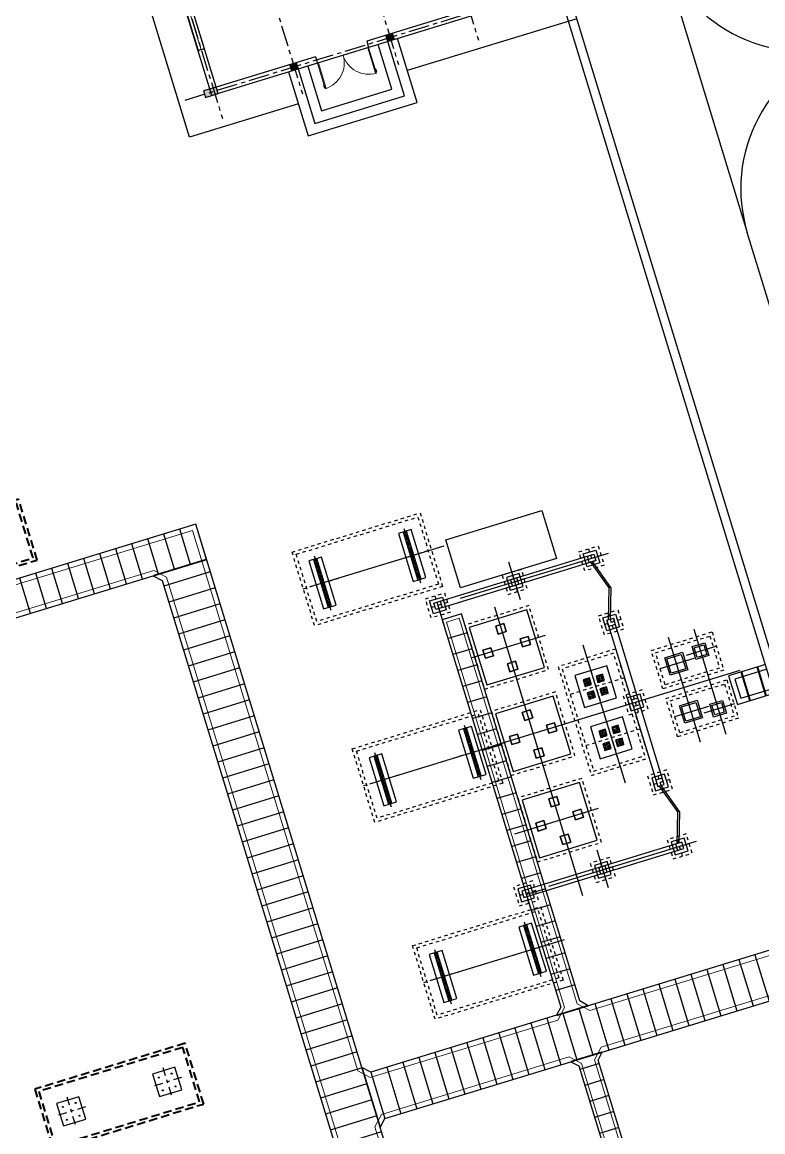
# Model space of a CAD drawing. Header units: inches. Extents: x 543393 to 2689207, y 1841861 to 9121372.
# Drawn here: x 547483.78 to 547505.91, y 1841939.28 to 1841972.44 of the extents above; entities that cross this region are included whole.
import ezdxf

# ---------------------------------------------------------------- set-up
doc = ezdxf.new("R2010")
doc.units = ezdxf.units.IN
doc.header["$MEASUREMENT"] = 0
for name, pattern in [('02 Xref HH1 MBXD$0$HIDDEN', [0.375, 0.25, -0.125]), ('CENTER', [2, 1.25, -0.25, 0.25, -0.25]), ('DASHDOT', [1, 0.5, -0.25, 0, -0.25]), ('DASHED', [0.75, 0.5, -0.25]), ('DASHED2', [0.375, 0.25, -0.125]), ('HIDDEN', [0.375, 0.25, -0.125])]:
    doc.linetypes.add(name, pattern=pattern)
for name, color, linetype in [('0.TEXT', 7, 'Continuous'), ('02 Xref HT MBXD V2$0$0.DUONG O TO MOI', 4, 'Continuous'), ('02 Xref HT MBXD V2$0$0.MC HH1', 3, 'Continuous'), ('0_Central_Road', 9, 'Continuous'), ('2-Mong tru', 2, 'Continuous'), ('2-net-text', 2, 'Continuous'), ('6-Tim mong tru', 6, 'CENTER'), ('8', 8, 'Continuous'), ('8-DIM', 8, 'Continuous'), ('9-Net khuat tru', 9, 'DASHED'), ('Duong', 4, 'Continuous'), ('Giai doan nay (muong cap)', 9, 'Continuous'), ('hach', 8, 'Continuous'), ('mongs tb', 4, 'Continuous'), ('NET THAY', 4, 'Continuous'), ('NETTRUC', 8, 'CENTER'), ('WALL', 9, 'Continuous'), ('轮廓线', 7, 'Continuous')]:
    doc.layers.add(name, color=color, linetype=linetype)
for name, color, linetype, lineweight in [('A-Wall', 3, 'Continuous', 30), ('COT THEP', 7, 'Continuous', 9), ('CUA', 2, 'Continuous', 9), ('HTPP-220', 4, 'Continuous', 40)]:
    doc.layers.add(name, color=color, linetype=linetype, lineweight=lineweight)

# ---------------------------------------------------------------- blocks, each defined once
blk = doc.blocks.new('SJ7')
at = {"layer": '8', "lineweight": -3}
h = blk.add_hatch(dxfattribs=at)
h.set_pattern_fill('JIS_LC_20A', color=256, scale=2, angle=180, style=0)
h.set_pattern_definition([(225, (286949.3147709358, 166513.7915489907), (28.2842712474619, -28.28427124746191), []), (225, (286947.3147709358, 166513.7915489907), (28.2842712474619, -28.28427124746191), [])])
h.paths.add_polyline_path([(750, 49.99999977619882), (-750, 49.99999977619882), (-750, -50.00000022380118), (750, -50.00000022380118)])
at = {"layer": '2-Mong tru', "color": 0, "linetype": 'ByBlock', "ltscale": 0.02}
for points in [[(750, 199.9999997761988), (-750, 199.9999997761988), (-750, -200.0000002238012), (750, -200.0000002238012)], [(750, 49.99999977619882), (-750, 49.99999977619882), (-750, -50.00000022380118), (750, -50.00000022380118)]]:
    blk.add_lwpolyline(points, close=True, dxfattribs=at)
at = {"layer": '6-Tim mong tru', "ltscale": 0.02}
for p, q in [((8.865026757121086e-06, 599.9999997761988), (8.865026757121086e-06, -600.0000002238012)), ((850, 1.455191522836685e-11), (-850, -1.455191522836685e-11))]:
    blk.add_line(p, q, dxfattribs=at)
blk = doc.blocks.new('SJ01')
at = {"layer": '2-Mong tru', "lineweight": -3, "ltscale": 5}
blk.add_lwpolyline([(274.9999999944121, -274.999999926109), (-275.0000000055879, -274.9999999223837), (-274.9999999906868, 275.0000000887921), (275.0000000018626, 275.0000000813416)], close=True, dxfattribs=at)
at = {"layer": '9-Net khuat tru', "ltscale": 0.05}
for points in [[(599.9999999823049, -1300.000000202774), (-600.0000000232831, -1300.00000019346), (-599.9999999795109, 600.0000000943801), (600.0000000074506, 600.0000000757536)], [(499.9999999841675, -1200.000000201842), (-500.0000000195578, -1200.000000194392), (-499.9999999832362, 500.0000000925174), (500.0000000055879, 500.0000000776163)]]:
    blk.add_lwpolyline(points, close=True, dxfattribs=at)
at = {"layer": '轮廓线', "color": 8, "lineweight": -3, "ltscale": 5}
blk.add_lwpolyline([(224.9999999934807, -224.9999999279025), (-225.0000000002328, -224.9999999309584), (-224.99999997532, 225.0000000783548), (225.0000000121072, 225.0000000783548)], close=True, dxfattribs=at)
blk = doc.blocks.new('*U98')
at = {"layer": '2-net-text', "linetype": 'Continuous'}
blk.add_lwpolyline([(-100, -100), (100, -100), (100, 100), (-100, 100)], close=True, dxfattribs=at)
blk = doc.blocks.new('*U99')
at = {"layer": '8-DIM', "color": 0, "linetype": 'ByBlock', "lineweight": -2, "transparency": 16777216}
for p in [(2.449293598294706e-14, 400), (400, 400), (0, 0), (400, 0)]:
    blk.add_blockref('*U98', p, dxfattribs=at)
blk = doc.blocks.new('*U100')
at = {"layer": '2-net-text', "linetype": 'Continuous'}
blk.add_lwpolyline([(-100, -100), (100, -100), (100, 100), (-100, 100)], close=True, dxfattribs=at)
blk = doc.blocks.new('*U101')
at = {"layer": '8-DIM', "color": 0, "linetype": 'ByBlock', "lineweight": -2, "transparency": 16777216}
for p in [(2.449293598294706e-14, 400), (400, 400), (0, 0), (400, 0)]:
    blk.add_blockref('*U100', p, dxfattribs=at)
blk = doc.blocks.new('SJ02')
at = {"layer": 'hach', "ltscale": 1500}
h = blk.add_hatch(dxfattribs=at)
h.set_pattern_fill('AR-CONC', color=256, scale=10)
h.set_pattern_definition([(49.99999999999999, (-300.0000000072177, -300.0000000125401), (71.72601826007535, -6.275213498259511), [7.5, -82.5]), (355, (-300.0000000072177, -300.0000000125401), (-13.8751333613, 75.21921337000119), [6, -66]), (100.45144446, (-294.022831907263, -300.5229344125401), (57.8508846727112, 68.94399909686294), [6.374019199999996, -70.11421119999994]), (46.18420000000001, (-300.0000000072177, -280.0000000125401), (106.7241330671572, -16.55192807930765), [11.25, -123.75]), (96.63563549, (-291.106325507164, -281.3793307125416), (93.46619456742283, 97.41186007745505), [9.5610342, -105.171376]), (351.1841639899999, (-300.0000000072177, -280.0000000125401), (93.46619450547732, 97.41186002699902), [9, -99.0000001]), (21, (-290.0000000072177, -285.0000000125401), (59.69070521184616, -40.26188906653388), [7.5, -82.5]), (326.0000000000001, (-290.0000000072177, -285.0000000125401), (24.33153319215817, 72.5150045046853), [6, -66]), (71.45144474, (-285.025774607202, -288.3551574125413), (84.02223767299711, 32.25311528063538), [6.374019000000001, -70.1142112]), (37.50000000000001, (-300.0000000072177, -300.0000000125401), (1.215985531729067, 33.28938538313115), [0, -65.19999999999999, 0, -67, 0, -66.25]), (7.499999999999999, (-300.0000000072177, -300.0000000125401), (26.30695374421486, 39.44117118823603), [0, -38.2, 0, -63.7, 0, -25.25]), (327.5, (-322.3000000072643, -300.0000000125401), (53.3822436172409, -2.255487173437976), [0, -25, 0, -78, 0, -103.5]), (317.5, (-332.3000000072643, -300.0000000125401), (58.31861693423862, 10.01049823323177), [0, -32.5, 0, -51.8, 0, -73.5])])
h.paths.add_polyline_path([(-300.0000000072177, 99.99999998746353), (-100.0000000072177, 99.99999998746353), (-100.0000000072177, 299.9999999874635), (-300.0000000072177, 299.9999999874599)])
h.paths.add_polyline_path([(99.99999999278225, 299.9999999874599), (99.99999999278225, 99.99999998746353), (299.9999999927823, 99.99999998746353), (299.9999999927823, 299.9999999874599)])
h.paths.add_polyline_path([(299.9999999927823, -100.0000000125401), (99.99999999278225, -100.0000000125365), (99.99999999278225, -300.0000000125401), (299.9999999927823, -300.0000000125401)])
h.paths.add_polyline_path([(-100.0000000072177, -100.0000000125729), (-300.0000000072177, -100.0000000125365), (-300.0000000072177, -300.0000000125401), (-100.0000000072177, -300.0000000125401)])
h = blk.add_hatch(dxfattribs=at)
h.set_pattern_fill('AR-CONC', color=256, scale=10)
h.set_pattern_definition([(49.99999999999999, (1299.999999992782, -300.0000000125401), (71.72601826007535, -6.275213498259511), [7.5, -82.5]), (355, (1299.999999992782, -300.0000000125401), (-13.8751333613, 75.21921337000119), [6, -66]), (100.45144446, (1305.977168092737, -300.5229344125401), (57.8508846727112, 68.94399909686294), [6.374019199999995, -70.11421119999993]), (46.18420000000001, (1299.999999992782, -280.0000000125401), (106.7241330671572, -16.55192807930765), [11.25, -123.75]), (96.63563549, (1308.893674492836, -281.3793307125416), (93.46619456742283, 97.41186007745505), [9.5610342, -105.171376]), (351.1841639899999, (1299.999999992782, -280.0000000125401), (93.46619450547732, 97.41186002699902), [9, -99.0000001]), (21, (1309.999999992782, -285.0000000125401), (59.69070521184616, -40.26188906653388), [7.5, -82.5]), (326.0000000000001, (1309.999999992782, -285.0000000125401), (24.33153319215817, 72.5150045046853), [6, -66]), (71.45144474, (1314.974225392798, -288.3551574125413), (84.02223767299711, 32.25311528063538), [6.374019000000001, -70.1142112]), (37.50000000000001, (1299.999999992782, -300.0000000125401), (1.215985531729067, 33.28938538313115), [0, -65.19999999999999, 0, -67, 0, -66.25]), (7.499999999999999, (1299.999999992782, -300.0000000125401), (26.30695374421486, 39.44117118823603), [0, -38.2, 0, -63.7, 0, -25.25]), (327.5, (1277.699999992736, -300.0000000125401), (53.3822436172409, -2.255487173437976), [0, -25, 0, -78, 0, -103.5]), (317.5, (1267.699999992736, -300.0000000125401), (58.31861693423862, 10.01049823323177), [0, -32.5, 0, -51.8, 0, -73.5])])
h.paths.add_polyline_path([(1299.999999992782, 99.99999998746353), (1499.999999992782, 99.99999998746353), (1499.999999992782, 299.9999999874635), (1299.999999992782, 299.9999999874599)])
h.paths.add_polyline_path([(1699.999999992782, 299.9999999874599), (1699.999999992782, 99.99999998746353), (1899.999999992782, 99.99999998746353), (1899.999999992782, 299.9999999874599)])
h.paths.add_polyline_path([(1899.999999992782, -100.0000000125401), (1699.999999992782, -100.0000000125365), (1699.999999992782, -300.0000000125401), (1899.999999992782, -300.0000000125401)])
h.paths.add_polyline_path([(1499.999999992782, -100.0000000125729), (1299.999999992782, -100.0000000125365), (1299.999999992782, -300.0000000125401), (1499.999999992782, -300.0000000125401)])
at = {"layer": '2-net-text', "linetype": 'Continuous'}
for points in [[(-500, -500), (500, -500), (500, 500), (-500, 500)], [(1100, -500), (2100, -500), (2100, 500), (1100, 500)]]:
    blk.add_lwpolyline(points, close=True, dxfattribs=at)
at = {"layer": '6-Tim mong tru', "color": 8, "ltscale": 70}
for p, q in [((0, -900), (0, 900)), ((1600, -900), (1600, 900)), ((2500, 1.582520781084895e-09), (-900, -2.665910869836807e-08))]:
    blk.add_line(p, q, dxfattribs=at)
at = {"layer": '9-Net khuat tru', "ltscale": 0.05}
for points in [[(-900, -900), (2500, -900), (2500, 900), (-900, 900)], [(-800, -800), (2400, -800), (2400, 800), (-800, 800)]]:
    blk.add_lwpolyline(points, close=True, dxfattribs=at)
at = {"layer": '8-DIM'}
for name, p in [('*U99', (-200.0000000072177, -200.0000000125365)), ('*U101', (1399.999999992782, -200.0000000125365))]:
    blk.add_blockref(name, p, dxfattribs=at)
blk = doc.blocks.new('j06')
at = {"layer": '2-Mong tru', "ltscale": 1500}
blk.add_lwpolyline([(-200, -200), (200, -200), (200, 200), (-200, 200)], close=True, dxfattribs=at)
at = {"layer": '6-Tim mong tru', "color": 8, "ltscale": 50}
for points in [[(-300, 0), (300, 0)], [(0, 300), (0, -300)]]:
    blk.add_lwpolyline(points, dxfattribs=at)
at = {"layer": '9-Net khuat tru', "ltscale": 0.05}
blk.add_lwpolyline([(-300, -300), (300, -300), (300, 300), (-300, 300)], close=True, dxfattribs=at)
blk = doc.blocks.new('CS1600')
for points in [[(799.9999999999854, -55.00000000168802), (-800.0000000000291, -55.00000000168802), (-800.0000000000291, 144.9999999982829), (799.9999999999854, 144.9999999982829)], [(-800.0000000000218, 39.99999999883585), (799.9999999999854, 40), (799.9999999999854, -40), (-800.0000000000218, -40.00000000116415)]]:
    blk.add_lwpolyline(points, close=True)
at = {"layer": 'A-Wall'}
for p, q in [((-800.0000000000291, -55.00000000168802), (-800.0000000000291, 144.9999999982829)), ((799.9999999999854, -55.00000000168802), (799.9999999999854, 144.9999999982829)), ((-800.0000000000291, -40.00000000116415), (-800.0000000000291, -1.164153218269348e-09)), ((799.9999999999854, -40.00000000116415), (799.9999999999854, -1.164153218269348e-09))]:
    blk.add_line(p, q, dxfattribs=at)
blk = doc.blocks.new('D800')
at = {"layer": 'CUA'}
for p, q in [((0, 800), (-800, 800)), ((0, 770), (-799.4373021069332, 770)), ((-759.6220223050914, 819.6199698164128), (-678.5231775331195, 819.6199698164128)), ((-759.6220223050914, 799.9999999999964), (-759.6220223050914, 819.6199698164128)), ((-678.5231775331195, 819.6199698164128), (-678.5231775331195, 800)), ((0, 770), (0, 800))]:
    blk.add_line(p, q, dxfattribs=at)
blk.add_arc((0, 800), 800, 180, 270, dxfattribs=at)
blk = doc.blocks.new('nha kho')
at = {"layer": 'NET THAY'}
h = blk.add_hatch(color=8, dxfattribs=at)
h.dxf.hatch_style = 1
h.paths.add_polyline_path([(9542.5, 10083.96057363744), (9542.5, 9683.960573637436), (9342.5, 9683.960573637436), (9342.5, 10083.96057363744)])
h = blk.add_hatch(color=8, dxfattribs=at)
h.dxf.hatch_style = 1
h.paths.add_polyline_path([(9342.5, 7183.960573638914), (9542.5, 7183.960573638914), (9542.5, 7383.960573638914), (9342.5, 7383.960573638914)])
h = blk.add_hatch(color=8, dxfattribs=at)
h.dxf.hatch_style = 1
h.paths.add_polyline_path([(9342.5, 4183.960573638914), (9542.5, 4183.960573638914), (9542.5, 4383.960573638914), (9342.5, 4383.960573638914)])
for p, q in [((10542.5, 10883.96057363744), (-9857.5, 10883.96057363744)), ((10542.5, 7483.960573637436), (10542.5, 10883.96057363744)), ((9342.5, 6583.960573637436), (9542.5, 6583.960573637436)), ((9342.5, 4983.960573637436), (9542.5, 4983.960573637436)), ((10542.5, -1216.039426361109), (10542.5, 4083.960573637436))]:
    blk.add_line(p, q, dxfattribs=at)
blk.add_lwpolyline([(9542.5, 10083.96057363744), (9542.5, 9683.960573637436), (9342.5, 9683.960573637436), (9342.5, 10083.96057363744)], close=True, dxfattribs=at)
for points in [[(-5157.5, 1683.960573637436), (9542.5, 1683.960573637436), (9542.5, 9883.960573637436), (-8857.5, 9883.960573637436), (-8857.5, 1683.960573637436), (-6757.5, 1683.960573637436)], [(9342.5, 6583.960573637437), (9342.5, 9683.960573637436), (-8657.5, 9683.960573637436), (-8657.5, 1883.960573637436), (-6757.5, 1883.960573637436)], [(-5157.5, 1883.960573637436), (9342.5, 1883.960573637436), (9342.5, 4983.960573637436)]]:
    blk.add_lwpolyline(points, dxfattribs=at)
at = {"layer": 'NET THAY', "color": 8}
for points in [[(9342.5, 7183.960573638914), (9542.5, 7183.960573638914), (9542.5, 7383.960573638914), (9342.5, 7383.960573638914)], [(9342.5, 4183.960573638914), (9542.5, 4183.960573638914), (9542.5, 4383.960573638914), (9342.5, 4383.960573638914)]]:
    blk.add_lwpolyline(points, close=True, dxfattribs=at)
at = {"layer": 'NETTRUC', "ltscale": 500}
for p, q in [((9442.5, 10689.27247646045), (9442.5, -957.3018731989723)), ((-9833.537132237048, 9783.960573638891), (10293.60410665325, 9783.960573638891)), ((-9833.537132237048, 7283.960573638891), (10293.60410665325, 7283.960573638891)), ((-9833.537132237048, 4283.960573638891), (10293.60410665325, 4283.960573638891)), ((-9833.537132237048, 1783.960573638891), (10293.60410665325, 1783.960573638891))]:
    blk.add_line(p, q, dxfattribs=at)
at = {"layer": 'WALL'}
for points in [[(9542.5, 7483.960573637436), (11542.5, 7483.960573637436), (11542.5, 4083.960573637436), (9542.5, 4083.960573637436)], [(9542.5, 7183.960573637436), (11242.5, 7183.960573637436), (11242.5, 4383.960573637436), (9542.5, 4383.960573637436)], [(9542.5, 6883.960573637436), (10942.5, 6883.960573637436), (10942.5, 4683.960573637436), (9542.5, 4683.960573637436)]]:
    blk.add_lwpolyline(points, dxfattribs=at)
at = {"layer": 'CUA', "rotation": 180}
for name, p in [('CS1600', (7342.5, 9828.960573635748)), ('D800', (9542.501005463768, 5783.960573637552))]:
    blk.add_blockref(name, p, dxfattribs=at)
at = {"layer": 'CUA', "xscale": -1}
blk.add_blockref('D800', (9542.5, 5783.960573637552), dxfattribs=at)
blk = doc.blocks.new('X220 NC')
at = {"color": 0, "linetype": 'ByBlock', "lineweight": -2, "ltscale": 4500}
for p, q in [((3752640.317794036, -136418.181371559), (3751640.317794036, -137418.181371559)), ((3751640.317794036, -136418.181371559), (3752640.317794036, -137418.181371559)), ((3751640.317794036, -153418.181371559), (3751640.317794036, -137418.181371559)), ((3752640.317794036, -153418.181371559), (3752640.317794036, -137418.181371559)), ((3752640.317794036, -153418.181371559), (3751640.317794036, -154418.181371559)), ((3751640.317794036, -153418.181371559), (3752640.317794036, -154418.181371559))]:
    blk.add_line(p, q, dxfattribs=at)
for points in [[(3753431.317794035, -138209.1813715588), (3750849.317794035, -138209.1813715588), (3750849.317794035, -135627.1813715588), (3753431.317794035, -135627.1813715588)], [(3750899.317794035, -135677.1813715588), (3751449.317794035, -135677.1813715588), (3751449.317794035, -136227.1813715588), (3750899.317794035, -136227.1813715588)], [(3753381.317794035, -135677.1813715588), (3752831.317794035, -135677.1813715588), (3752831.317794035, -136227.1813715588), (3753381.317794035, -136227.1813715588)], [(3751640.317794036, -137418.181371559), (3752640.317794036, -137418.181371559), (3752640.317794036, -136418.181371559), (3751640.317794036, -136418.181371559)], [(3752640.317794036, -137418.181371559), (3751640.317794036, -137418.181371559), (3751640.317794036, -136418.181371559), (3752640.317794036, -136418.181371559)], [(3750899.317794035, -138159.1813715588), (3751449.317794035, -138159.1813715588), (3751449.317794035, -137609.1813715588), (3750899.317794035, -137609.1813715588)], [(3753381.317794035, -138159.1813715588), (3752831.317794035, -138159.1813715588), (3752831.317794035, -137609.1813715588), (3753381.317794035, -137609.1813715588)], [(3753431.317794035, -152627.1813715593), (3750849.317794035, -152627.1813715593), (3750849.317794035, -155209.1813715593), (3753431.317794035, -155209.1813715593)], [(3750899.317794035, -152677.1813715593), (3751449.317794035, -152677.1813715593), (3751449.317794035, -153227.1813715593), (3750899.317794035, -153227.1813715593)], [(3753381.317794035, -152677.1813715593), (3752831.317794035, -152677.1813715593), (3752831.317794035, -153227.1813715593), (3753381.317794035, -153227.1813715593)], [(3751640.317794036, -154418.181371559), (3752640.317794036, -154418.181371559), (3752640.317794036, -153418.181371559), (3751640.317794036, -153418.181371559)], [(3751640.317794036, -153418.181371559), (3752640.317794036, -153418.181371559), (3752640.317794036, -154418.181371559), (3751640.317794036, -154418.181371559)], [(3752640.317794036, -153418.181371559), (3751640.317794036, -153418.181371559), (3751640.317794036, -154418.181371559), (3752640.317794036, -154418.181371559)], [(3750899.317794035, -155159.1813715593), (3751449.317794035, -155159.1813715593), (3751449.317794035, -154609.1813715593), (3750899.317794035, -154609.1813715593)], [(3753381.317794035, -155159.1813715593), (3752831.317794035, -155159.1813715593), (3752831.317794035, -154609.1813715593), (3753381.317794035, -154609.1813715593)]]:
    blk.add_lwpolyline(points, close=True, dxfattribs=at)
blk = doc.blocks.new('Tru DTC')
at = {"color": 8, "linetype": 'HIDDEN', "ltscale": 1000, "elevation": -2.035992403050585e-08}
for points in [[(146249.567286888, 33249.99999989175), (144349.567286888, 33249.99999989175), (144349.567286888, 28549.99999989175), (146249.567286888, 28549.99999989175)], [(146149.567286888, 33149.99999989175), (144449.567286888, 33149.99999989175), (144449.567286888, 28649.99999989175), (146149.567286888, 28649.99999989175)]]:
    blk.add_lwpolyline(points, close=True, dxfattribs=at)
at = {"layer": 'mongs tb', "color": 8, "linetype": 'DASHDOT', "ltscale": 500, "elevation": -2.035992403050585e-08}
for points in [[(145299.9999999993, 31950.36780603629), (145299.9999999993, 32850.49761996965)], [(145749.6321938547, 32399.99999989175), (144849.5023799214, 32399.99999989175)], [(145299.9999999993, 28950.36780603629), (145299.9999999993, 29850.49761996965)], [(145749.6321938547, 29399.99999989175), (144849.5023799214, 29399.99999989175)]]:
    blk.add_lwpolyline(points, dxfattribs=at)
at = {"layer": 'mongs tb', "elevation": -2.035992403050585e-08}
for points in [[(145649.567286888, 32749.99999989175), (144949.567286888, 32749.99999989175), (144949.567286888, 32049.99999989175), (145649.567286888, 32049.99999989175)], [(145649.567286888, 29749.99999989175), (144949.567286888, 29749.99999989175), (144949.567286888, 29049.99999989175), (145649.567286888, 29049.99999989175)]]:
    blk.add_lwpolyline(points, close=True, dxfattribs=at)
at = {"layer": 'mongs tb'}
for centre, radius in [((145098.3556867173, 32599.04803450644, -2.035992403050585e-08), 15.14496235159744), ((145499.0480276953, 32599.04803450638, -2.035992403050585e-08), 15.14496235154651), ((145098.3556867173, 32199.2211197509, -2.035992403050585e-08), 15.14496235158607), ((145499.0480276952, 32199.2211197509, -2.035992403050585e-08), 15.14496235159017), ((145098.3556867173, 29599.04803450644, -2.035992403050585e-08), 15.14496235159744), ((145499.0480276953, 29599.04803450638, -2.035992403050585e-08), 15.14496235154651), ((145098.3556867173, 29199.2211197509, -2.035992403050585e-08), 15.14496235158607), ((145499.0480276952, 29199.2211197509, -2.035992403050585e-08), 15.14496235159017)]:
    blk.add_circle(centre, radius, dxfattribs=at)
blk = doc.blocks.new('*U222')
at = {"layer": '02 Xref HT MBXD V2$0$0.MC HH1', "color": 8}
blk.add_lwpolyline([(-0.5500000006286427, -6.123445928096772e-11), (0.5500000006286427, 6.129266694188118e-11)], dxfattribs=at)
blk = doc.blocks.new('*U223')
at = {"layer": '02 Xref HT MBXD V2$0$0.DUONG O TO MOI', "color": 0, "linetype": 'ByBlock', "lineweight": -2, "transparency": 16777216}
for p in [(2.847303808017596e-15, 46.5), (2.816687638038912e-15, 46), (2.786071468060229e-15, 45.5), (2.755455298081545e-15, 45), (2.724839128102861e-15, 44.5), (2.694222958124177e-15, 44), (2.663606788145493e-15, 43.5), (2.632990618166809e-15, 43), (2.602374448188125e-15, 42.5), (2.571758278209442e-15, 42), (2.541142108230758e-15, 41.5), (2.510525938252074e-15, 41), (2.47990976827339e-15, 40.5), (2.449293598294707e-15, 40), (2.418677428316023e-15, 39.5), (2.388061258337339e-15, 39), (2.357445088358655e-15, 38.5), (2.326828918379971e-15, 38), (2.296212748401287e-15, 37.5), (2.265596578422603e-15, 37), (2.23498040844392e-15, 36.5), (2.204364238465236e-15, 36), (2.173748068486552e-15, 35.5), (2.143131898507868e-15, 35), (2.112515728529184e-15, 34.5), (2.0818995585505e-15, 34), (2.051283388571816e-15, 33.5), (2.020667218593133e-15, 33), (1.990051048614449e-15, 32.5), (1.959434878635765e-15, 32), (1.928818708657081e-15, 31.5), (1.898202538678398e-15, 31), (1.867586368699714e-15, 30.5), (1.83697019872103e-15, 30), (1.806354028742346e-15, 29.5), (1.775737858763662e-15, 29), (1.745121688784978e-15, 28.5), (1.714505518806294e-15, 28), (1.683889348827611e-15, 27.5), (1.653273178848927e-15, 27), (1.622657008870243e-15, 26.5), (1.592040838891559e-15, 26), (1.561424668912875e-15, 25.5), (1.530808498934192e-15, 25), (1.500192328955508e-15, 24.5), (1.469576158976824e-15, 24), (1.43895998899814e-15, 23.5), (1.408343819019456e-15, 23), (1.377727649040772e-15, 22.5), (1.347111479062089e-15, 22), (1.316495309083405e-15, 21.5), (1.285879139104721e-15, 21), (1.255262969126037e-15, 20.5), (1.224646799147353e-15, 20), (1.194030629168669e-15, 19.5), (1.163414459189985e-15, 19), (1.132798289211302e-15, 18.5), (1.102182119232618e-15, 18), (1.071565949253934e-15, 17.5), (1.04094977927525e-15, 17), (1.010333609296566e-15, 16.5), (9.797174393178826e-16, 16), (9.491012693391988e-16, 15.5), (9.18485099360515e-16, 15), (8.878689293818311e-16, 14.5), (8.572527594031472e-16, 14), (8.266365894244634e-16, 13.5), (7.960204194457795e-16, 13), (7.654042494670958e-16, 12.5), (7.347880794884119e-16, 12), (7.041719095097281e-16, 11.5), (6.735557395310443e-16, 11), (6.429395695523604e-16, 10.5), (6.123233995736766e-16, 10), (5.817072295949927e-16, 9.5), (5.51091059616309e-16, 9), (5.204748896376251e-16, 8.5), (4.898587196589413e-16, 8), (4.592425496802575e-16, 7.5), (4.286263797015736e-16, 7), (3.980102097228898e-16, 6.5), (3.673940397442059e-16, 6), (3.367778697655222e-16, 5.5), (3.061616997868383e-16, 5), (2.755455298081545e-16, 4.5), (2.449293598294706e-16, 4), (2.143131898507868e-16, 3.5), (1.83697019872103e-16, 3), (1.530808498934192e-16, 2.5), (1.224646799147353e-16, 2), (9.184850993605148e-17, 1.5), (6.123233995736766e-17, 1), (3.061616997868383e-17, 0.5), (0, 0)]:
    blk.add_blockref('*U222', p, dxfattribs=at)
blk = doc.blocks.new('*U233')
at = {"layer": '02 Xref HT MBXD V2$0$0.MC HH1', "color": 8}
blk.add_lwpolyline([(0, -0.2999845446433174), (0, 0.2999845446433174)], dxfattribs=at)
blk = doc.blocks.new('*U234')
at = {"layer": '0.TEXT', "color": 0, "linetype": 'ByBlock', "lineweight": -2, "transparency": 16777216}
for p in [(0, 0), (0.5, 0), (1, 0), (1.5, 0), (2, 0), (2.5, 0), (3, 0), (3.5, 0), (4, 0), (4.5, 0), (5, 0), (5.5, 0), (6, 0), (6.5, 0), (7, 0), (7.5, 0), (8, 0), (8.5, 0), (9, 0), (9.5, 0), (10, 0), (10.5, 0), (11, 0), (11.5, 0), (12, 0), (12.5, 0), (13, 0), (13.5, 0), (14, 0), (14.5, 0), (15, 0), (15.5, 0), (16, 0), (16.5, 0)]:
    blk.add_blockref('*U233', p, dxfattribs=at)
blk = doc.blocks.new('*U235')
at = {"layer": '02 Xref HT MBXD V2$0$0.MC HH1', "color": 8}
blk.add_lwpolyline([(0, -0.7249999999998836), (0, 0.7249999999998836)], dxfattribs=at)
blk = doc.blocks.new('*U221')
at = {"layer": '02 Xref HT MBXD V2$0$0.DUONG O TO MOI', "color": 0, "linetype": 'ByBlock', "lineweight": -2, "transparency": 16777216}
for p in [(0, 0), (0.5, 0), (1, 0), (1.5, 0), (2, 0), (2.5, 0), (3, 0), (3.5, 0), (4, 0), (4.5, 0), (5, 0), (5.5, 0), (6, 0), (6.5, 0), (7, 0), (7.5, 0), (8, 0), (8.5, 0), (9, 0), (9.5, 0), (10, 0), (10.5, 0), (11, 0), (11.5, 0), (12, 0), (12.5, 0), (13, 0), (13.5, 0), (14, 0), (14.5, 0), (15, 0), (15.5, 0), (16, 0), (16.5, 0), (17, 0), (17.5, 0), (18, 0), (18.5, 0), (19, 0), (19.5, 0), (20, 0), (20.5, 0), (21, 0), (21.5, 0), (22, 0), (22.5, 0), (23, 0), (23.5, 0), (24, 0), (24.5, 0), (25, 0), (25.5, 0), (26, 0), (26.5, 0), (27, 0), (27.5, 0), (28, 0), (28.5, 0), (29, 0), (29.5, 0), (30, 0), (30.5, 0), (31, 0), (31.5, 0), (32, 0)]:
    blk.add_blockref('*U235', p, dxfattribs=at)
blk = doc.blocks.new('*U254')
at = {"layer": '02 Xref HT MBXD V2$0$0.MC HH1', "color": 8}
blk.add_lwpolyline([(0, -0.7249999999998837), (0, 0.7249999999998837)], dxfattribs=at)
blk = doc.blocks.new('*U255')
at = {"layer": '02 Xref HT MBXD V2$0$0.DUONG O TO MOI', "color": 0, "linetype": 'ByBlock', "lineweight": -2, "transparency": 16777216}
for p in [(0, 0), (0.5000000000000001, 0), (1, 0), (1.5, 0), (2, 0), (2.5, 0), (3.000000000000001, 0), (3.500000000000001, 0), (4.000000000000001, 0), (4.500000000000001, 0), (5.000000000000001, 0), (5.500000000000001, 0), (6.000000000000002, 0), (6.500000000000002, 0), (7.000000000000002, 0), (7.500000000000002, 0), (8.000000000000002, 0), (8.500000000000002, 0), (9.000000000000002, 0), (9.500000000000002, 0), (10, 0), (10.5, 0), (11, 0), (11.5, 0), (12, 0), (12.5, 0), (13, 0), (13.5, 0), (14, 0), (14.5, 0), (15, 0), (15.5, 0), (16, 0), (16.5, 0), (17, 0), (17.5, 0), (18, 0), (18.5, 0), (19, 0), (19.5, 0), (20, 0), (20.5, 0), (21, 0), (21.5, 0), (22, 0), (22.5, 0), (23, 0), (23.5, 0), (24.00000000000001, 0), (24.50000000000001, 0)]:
    blk.add_blockref('*U254', p, dxfattribs=at)
blk = doc.blocks.new('*U259')
at = {"layer": '02 Xref HT MBXD V2$0$0.MC HH1', "color": 8}
blk.add_lwpolyline([(0, -0.2999845446433174), (0, 0.2999845446433174)], dxfattribs=at)
blk = doc.blocks.new('*U260')
at = {"layer": '0.TEXT', "color": 0, "linetype": 'ByBlock', "lineweight": -2, "transparency": 16777216}
for p in [(0, 0), (0.5, 0), (1, 0), (1.5, 0), (2, 0), (2.5, 0), (3, 0), (3.5, 0), (4, 0), (4.5, 0), (5, 0), (5.5, 0), (6, 0), (6.5, 0), (7, 0), (7.5, 0), (8, 0), (8.5, 0), (9, 0), (9.5, 0), (10, 0), (10.5, 0), (11, 0)]:
    blk.add_blockref('*U259', p, dxfattribs=at)

msp = doc.modelspace()

# ---------------------------------------------------------------- linework, layer by layer
at = {"layer": '02 Xref HT MBXD V2$0$0.DUONG O TO MOI', "color": 3}
for points in [[(547517.6233143186, 1841948.231142383), (547500.6893159468, 1841943.049920457), (547500.4442058301, 1841943.196764478), (547496.9075714631, 1841954.755690436), (547496.3338263168, 1841954.580144126), (547499.8765201557, 1841943.001413749), (547499.7494805536, 1841942.762363104), (547494.1969729149, 1841941.063486461), (547493.9320583799, 1841941.204271009), (547488.9660400262, 1841957.434910793), (547478.8790474252, 1841954.348637481)], [(547443.9237590858, 1841942.503183214), (547487.6984746162, 1841955.896742781), (547487.9633891511, 1841955.755958233), (547497.4608042967, 1841924.715169995)], [(547505.9920930188, 1841925.064379113), (547500.9865132611, 1841941.424319042), (547501.1135528632, 1841941.663369687), (547518.0475512351, 1841946.844591613)], [(547499.2312549623, 1841923.884691268), (547494.4804252826, 1841939.412021155), (547494.6212098313, 1841939.67693569), (547500.17371747, 1841941.375812334), (547500.4127681148, 1841941.248772732), (547505.4183478726, 1841924.888832802)]]:
    msp.add_lwpolyline(points, dxfattribs=at)
at = {"layer": '02 Xref HT MBXD V2$0$0.DUONG O TO MOI', "const_width": 0.05}
for points in [[(547487.6984746162, 1841955.896742781), (547489.2878749277, 1841956.383044692)], [(547499.7494805536, 1841942.762363104), (547500.6893159468, 1841943.049920457)], [(547500.17371747, 1841941.375812334), (547501.1135528632, 1841941.663369687)], [(547493.9320583799, 1841941.204271009), (547494.4804252826, 1841939.412021155)]]:
    msp.add_lwpolyline(points, dxfattribs=at)
at = {"layer": '0_Central_Road', "linetype": 'DASHDOT', "ltscale": 1000}
msp.add_line((547514.2823960014, 1841937.274211552), (547505.4465650518, 1841966.152717251), dxfattribs=at)
msp.add_lwpolyline([(547502.813370398, 1841974.758894446), (547505.4465650518, 1841966.152717251)], dxfattribs=at)
at = {"layer": '0_Central_Road', "linetype": 'DASHED2', "ltscale": 1000}
msp.add_lwpolyline([(547506.0303177979, 1841953.102455463), (547505.0740758873, 1841952.809878279), (547505.2496221976, 1841952.236133133), (547506.2058641082, 1841952.528710317)], dxfattribs=at)
at = {"layer": '0_Central_Road', "linetype": 'DASHDOT', "ltscale": 1000}
for centre, start, end in [((547507.1164589956, 1841976.075491773), 197.0123114213304, 287.0123114213304), ((547509.7496536495, 1841967.469314578), 107.0123114213304, 197.0123114213304)]:
    msp.add_arc(centre, 4.5, start, end, dxfattribs=at)
at = {"layer": '2-Mong tru', "ltscale": 1500}
for points in [[(547499.3825897175, 1841953.159999939), (547498.8559507867, 1841954.881235378), (547497.1347153477, 1841954.354596447), (547497.6613542784, 1841952.633361008)], [(547500.1725481136, 1841950.57814678), (547499.645909183, 1841952.299382219), (547497.9246737439, 1841951.772743289), (547498.4513126747, 1841950.05150785)], [(547500.9625065099, 1841947.996293622), (547500.4358675792, 1841949.717529061), (547498.7146321401, 1841949.19089013), (547499.2412710709, 1841947.469654691)]]:
    msp.add_lwpolyline(points, close=True, dxfattribs=at)
at = {"layer": '2-Mong tru', "lineweight": -3, "ltscale": 5}
for points in [[(547504.1773549195, 1841953.895001076), (547504.2943857929, 1841953.512504312), (547503.9118890286, 1841953.395473438), (547503.7948581551, 1841953.777970203)], [(547504.7039938502, 1841952.173765637), (547504.8210247237, 1841951.791268873), (547504.4385279594, 1841951.674237999), (547504.321497086, 1841952.056734764)]]:
    msp.add_lwpolyline(points, close=True, dxfattribs=at)
at = {"layer": '8-DIM', "color": 2, "lineweight": -3}
msp.add_lwpolyline([(547496.8790396964, 1841955.531281057), (547496.4401739208, 1841956.965643923), (547499.3088996521, 1841957.843375474), (547499.7477654277, 1841956.409012608)], close=True, dxfattribs=at)
at = {"layer": '9-Net khuat tru', "ltscale": 0.05}
for points in [[(547492.5176428889, 1841954.405995497), (547491.8447153688, 1841956.605351883), (547495.6696830111, 1841957.775660618), (547496.3426105313, 1841955.576304232)], [(547495.603316538, 1841957.650778708), (547496.2177286213, 1841955.642670704), (547492.5840093617, 1841954.530877406), (547491.9695972784, 1841956.53898541)], [(547499.507471627, 1841953.093633466), (547498.9223172595, 1841955.006117287), (547497.0098334383, 1841954.42096292), (547497.5949878058, 1841952.508479099)], [(547500.2974300231, 1841950.511780308), (547499.7122756556, 1841952.424264129), (547497.7997918344, 1841951.839109761), (547498.3849462019, 1841949.92662594)], [(547494.3169925665, 1841948.525107755), (547493.6440650465, 1841950.724464141), (547497.4690326888, 1841951.894772876), (547498.1419602088, 1841949.69541649)], [(547497.4026662156, 1841951.769890966), (547498.0170782988, 1841949.761782963), (547494.3833590392, 1841948.649989665), (547493.7689469559, 1841950.658097668)], [(547501.0873884193, 1841947.929927149), (547500.5022340518, 1841949.84241097), (547498.5897502307, 1841949.257256603), (547499.1749045982, 1841947.344772781)], [(547496.116342244, 1841942.644220014), (547495.443414724, 1841944.843576399), (547499.2683823663, 1841946.013885134), (547499.9413098863, 1841943.814528749)], [(547499.2020158931, 1841945.889003225), (547499.8164279764, 1841943.880895221), (547496.1827087167, 1841942.769101923), (547495.5682966334, 1841944.777209927)]]:
    msp.add_lwpolyline(points, close=True, dxfattribs=at)
at = {"layer": 'Duong'}
msp.add_lwpolyline([(547522.5316032525, 1841900.059287398), (547493.859039244, 1841993.770994635, 0.414213562373095), (547486.366124678, 1841997.752982996), (547452.4195368525, 1841987.366492972, 0.414213562373095), (547448.4375484916, 1841979.873578406), (547477.1101125001, 1841886.16187117, 0.414213562373095), (547484.6030270662, 1841882.179882809), (547518.5496148916, 1841892.566372832, 0.414213562373095)], format="xyb", close=True, dxfattribs=at)
at = {"layer": 'Duong', "color": 8}
msp.add_lwpolyline([(547486.4421947459, 1841997.504360099), (547452.4956069203, 1841987.117870075, 0.4142135623730951), (547448.6861713885, 1841979.949648474), (547477.358735397, 1841886.237941237, 0.4142135623730951), (547484.5269569984, 1841882.428505705), (547518.4735448239, 1841892.814995729, 0.4142135623730951), (547522.2829803558, 1841899.983217331), (547493.6104163474, 1841993.694924567, 0.4142135623730951)], format="xyb", close=True, dxfattribs=at)
at = {"layer": 'Duong'}
msp.add_lwpolyline([(547505.9864312203, 1841953.24589175), (547504.8867530231, 1841952.909427988), (547505.1500724886, 1841952.048810269), (547506.2497506858, 1841952.38527403)], dxfattribs=at)
at = {"layer": 'Giai doan nay (muong cap)', "color": 8, "linetype": '02 Xref HH1 MBXD$0$HIDDEN', "lineweight": 15, "ltscale": 1000}
for points in [[(547517.6672008962, 1841948.087706096), (547500.741405783, 1841942.908994086), (547500.3667600547, 1841943.108093504), (547496.8412049904, 1841954.630808527), (547496.4587082262, 1841954.513777653), (547499.9842632904, 1841942.991062631), (547499.7851638724, 1841942.616416902), (547494.1814462373, 1841940.901871758), (547493.8068005089, 1841941.100971176), (547488.8664903172, 1841957.247587929), (547478.9311372614, 1841954.20771111)], [(547443.9754966993, 1841942.675877219), (547487.7140012938, 1841956.058357483), (547488.0886470221, 1841955.859258065), (547497.6224189989, 1841924.699643317)], [(547505.8672111094, 1841925.130745585), (547500.8787701263, 1841941.434670161), (547501.0778695443, 1841941.809315889), (547518.0036646575, 1841946.988027899)], [(547499.0439320982, 1841923.984240977), (547494.3188105805, 1841939.427547833), (547494.5179099985, 1841939.802193561), (547500.1216276337, 1841941.516738705), (547500.4962733621, 1841941.317639287), (547505.4847143452, 1841925.013714712)]]:
    msp.add_lwpolyline(points, dxfattribs=at)
at = {"layer": 'HTPP-220', "color": 8}
for points in [[(547506.010383197, 1841952.312035799), (547505.7470637315, 1841953.172653519)], [(547505.5322622417, 1841952.165747208), (547505.2689427764, 1841953.026364927)]]:
    msp.add_lwpolyline(points, dxfattribs=at)
at = {"layer": 'mongs tb', "color": 8, "linetype": 'DASHDOT', "ltscale": 500}
for p, q in [((547492.3985050239, 1841955.572167982), (547496.3886814725, 1841956.793024938)), ((547501.2848321735, 1841956.565574099), (547496.8714338285, 1841955.215225777)), ((547498.3144841694, 1841956.308401922), (547498.657702252, 1841955.186648302)), ((547496.2016034698, 1841955.011052217), (547496.3788209496, 1841954.431845119)), ((547497.8882200284, 1841954.967997814), (547500.5261105966, 1841946.346472772)), ((547499.4095626033, 1841954.109437149), (547497.1878724067, 1841953.429676249)), ((547503.0795763404, 1841954.065013942), (547504.0386962965, 1841950.930283177)), ((547503.8445698689, 1841954.299075689), (547504.803689825, 1841951.164344924)), ((547500.5354304323, 1841953.835395709), (547501.7969311078, 1841949.712381739)), ((547504.5317291744, 1841953.79427534), (547503.6240575514, 1841953.516558996)), ((547505.2250936436, 1841953.06557475), (547497.8304749492, 1841950.803075388)), ((547505.0583681052, 1841952.073039901), (547504.150696482, 1841951.795323557)), ((547494.1978547066, 1841949.691280224), (547498.1880311553, 1841950.91213718)), ((547500.9894793957, 1841948.945730831), (547498.4861759563, 1841948.179805952)), ((547503.9180268279, 1841947.959396903), (547499.5046284824, 1841946.609048582)), ((547500.9476788235, 1841947.702224726), (547501.2908969062, 1841946.580471106)), ((547498.6526982381, 1841947.000039485), (547498.9959163207, 1841945.878285865)), ((547495.9972043841, 1841943.810392482), (547499.9873808329, 1841945.031249438))]:
    msp.add_line(p, q, dxfattribs=at)
for points in [[(547503.8444728809, 1841953.424937562), (547502.829509506, 1841953.114393627)], [(547504.2833386566, 1841951.990574697), (547503.2683752817, 1841951.680030761)]]:
    msp.add_lwpolyline(points, dxfattribs=at)
at = {"layer": '轮廓线', "lineweight": -3, "ltscale": 5}
for points in [[(547496.2683930174, 1841955.135292049), (547500.8583541882, 1841956.539662531)], [(547496.3269084541, 1841954.944043667), (547500.9168696249, 1841956.348414149)], [(547501.297464011, 1841954.582494095), (547501.322265775, 1841955.531267015), (547500.7708250803, 1841956.303729534)], [(547501.3726861285, 1841955.546693912), (547500.8212454338, 1841956.31915643)], [(547501.3726861285, 1841955.546693912), (547501.322265775, 1841955.531267015)], [(547501.3726861285, 1841955.546693912), (547501.3478843645, 1841954.597920991)], [(547501.2522601734, 1841954.568663273), (547502.7736615296, 1841949.596205336)], [(547502.9649099117, 1841949.654720773), (547501.4435085556, 1841954.62717871)], [(547503.3455042979, 1841947.888800719), (547503.3703060618, 1841948.83757364), (547502.8188653672, 1841949.610036158)], [(547503.4207264152, 1841948.853000536), (547502.8692857206, 1841949.625463055)], [(547503.4207264152, 1841948.853000536), (547503.3703060618, 1841948.83757364)], [(547503.4207264152, 1841948.853000536), (547503.3959246514, 1841947.904227616)], [(547503.4915488425, 1841947.933485334), (547498.9015876717, 1841946.529114852)], [(547498.9601031084, 1841946.33786647), (547503.5500642792, 1841947.742236952)]]:
    msp.add_lwpolyline(points, dxfattribs=at)
for points in [[(547500.6671058061, 1841956.481147094), (547500.8583541882, 1841956.539662531), (547500.9168696249, 1841956.348414149), (547500.7256212428, 1841956.289898712)], [(547500.6671058061, 1841956.481147094), (547500.8583541882, 1841956.539662531), (547500.9168696249, 1841956.348414149), (547500.7256212428, 1841956.289898712)], [(547500.6671058061, 1841956.481147094), (547500.8583541882, 1841956.539662531), (547500.9168696249, 1841956.348414149), (547500.7256212428, 1841956.289898712)], [(547498.4306406577, 1841955.58771347), (547498.6218890398, 1841955.646228907), (547498.5633736029, 1841955.837477289), (547498.372125221, 1841955.778961852)], [(547498.4306406577, 1841955.58771347), (547498.6218890398, 1841955.646228907), (547498.5633736029, 1841955.837477289), (547498.372125221, 1841955.778961852)], [(547498.4306406577, 1841955.58771347), (547498.6218890398, 1841955.646228907), (547498.5633736029, 1841955.837477289), (547498.372125221, 1841955.778961852)], [(547496.0771446353, 1841955.076776612), (547496.2683930174, 1841955.135292049), (547496.3269084541, 1841954.944043667), (547496.135660072, 1841954.88552823)], [(547496.0771446353, 1841955.076776612), (547496.2683930174, 1841955.135292049), (547496.3269084541, 1841954.944043667), (547496.135660072, 1841954.88552823)], [(547496.0771446353, 1841955.076776612), (547496.2683930174, 1841955.135292049), (547496.3269084541, 1841954.944043667), (547496.135660072, 1841954.88552823)], [(547498.0059996096, 1841954.155816126), (547497.9328553705, 1841954.394876621), (547498.1719158654, 1841954.46802086), (547498.2450601046, 1841954.228960365)], [(547497.9328553705, 1841954.394876621), (547498.0059996096, 1841954.155816126), (547498.2450601046, 1841954.228960365), (547498.1719158654, 1841954.46802086)], [(547501.2522601734, 1841954.568663273), (547501.4435085556, 1841954.62717871), (547501.5020239924, 1841954.435930328), (547501.3107756103, 1841954.377414891)], [(547501.2522601734, 1841954.568663273), (547501.4435085556, 1841954.62717871), (547501.5020239924, 1841954.435930328), (547501.3107756103, 1841954.377414891)], [(547501.2522601734, 1841954.568663273), (547501.4435085556, 1841954.62717871), (547501.5020239924, 1841954.435930328), (547501.3107756103, 1841954.377414891)], [(547498.6571704648, 1841954.009951116), (547498.8962309597, 1841954.083095355), (547498.9693751989, 1841953.84403486), (547498.730314704, 1841953.770890621)], [(547498.8962309597, 1841954.083095355), (547498.6571704648, 1841954.009951116), (547498.730314704, 1841953.770890621), (547498.9693751989, 1841953.84403486)], [(547497.5479298658, 1841953.670561526), (547497.7869903608, 1841953.743705766), (547497.8601346001, 1841953.504645271), (547497.6210741051, 1841953.431501031)], [(547497.7869903608, 1841953.743705766), (547497.5479298658, 1841953.670561526), (547497.6210741051, 1841953.431501031), (547497.8601346001, 1841953.504645271)], [(547504.1441716836, 1841953.83256012), (547504.2319448388, 1841953.545687546), (547503.9450722656, 1841953.457914392), (547503.8572991104, 1841953.744786964)], [(547498.5171569989, 1841953.339655423), (547498.5903012381, 1841953.100594928), (547498.3512407432, 1841953.027450689), (547498.2780965038, 1841953.266511183)], [(547498.5903012381, 1841953.100594928), (547498.5171569989, 1841953.339655423), (547498.2780965038, 1841953.266511183), (547498.3512407432, 1841953.027450689)], [(547502.0422185702, 1841951.986810113), (547502.2334669523, 1841952.045325549), (547502.1749515156, 1841952.236573932), (547501.9837031334, 1841952.178058495)], [(547502.0422185702, 1841951.986810113), (547502.2334669523, 1841952.045325549), (547502.1749515156, 1841952.236573932), (547501.9837031334, 1841952.178058495)], [(547502.0422185702, 1841951.986810113), (547502.2334669523, 1841952.045325549), (547502.1749515156, 1841952.236573932), (547501.9837031334, 1841952.178058495)], [(547504.6708106144, 1841952.111324681), (547504.7585837696, 1841951.824452108), (547504.4717111962, 1841951.736678952), (547504.3839380412, 1841952.023551526)], [(547498.7959580058, 1841951.573962967), (547498.7228137666, 1841951.813023462), (547498.9618742616, 1841951.886167701), (547499.0350185009, 1841951.647107207)], [(547498.7228137666, 1841951.813023462), (547498.7959580058, 1841951.573962967), (547499.0350185009, 1841951.647107207), (547498.9618742616, 1841951.886167701)], [(547499.447128861, 1841951.428097958), (547499.6861893559, 1841951.501242197), (547499.7593335952, 1841951.262181702), (547499.5202731002, 1841951.189037462)], [(547499.6861893559, 1841951.501242197), (547499.447128861, 1841951.428097958), (547499.5202731002, 1841951.189037462), (547499.7593335952, 1841951.262181702)], [(547498.337888262, 1841951.088708368), (547498.5769487569, 1841951.161852607), (547498.6500929963, 1841950.922792112), (547498.4110325014, 1841950.849647873)], [(547498.5769487569, 1841951.161852607), (547498.337888262, 1841951.088708368), (547498.4110325014, 1841950.849647873), (547498.6500929963, 1841950.922792112)], [(547499.3071153951, 1841950.757802264), (547499.3802596343, 1841950.518741769), (547499.1411991394, 1841950.44559753), (547499.0680549, 1841950.684658025)], [(547499.3802596343, 1841950.518741769), (547499.3071153951, 1841950.757802264), (547499.0680549, 1841950.684658025), (547499.1411991394, 1841950.44559753)], [(547502.7736615296, 1841949.596205336), (547502.9649099117, 1841949.654720773), (547502.906394475, 1841949.845969155), (547502.7151460929, 1841949.787453718)], [(547502.7736615296, 1841949.596205336), (547502.9649099117, 1841949.654720773), (547502.906394475, 1841949.845969155), (547502.7151460929, 1841949.787453718)], [(547502.7736615296, 1841949.596205336), (547502.9649099117, 1841949.654720773), (547502.906394475, 1841949.845969155), (547502.7151460929, 1841949.787453718)], [(547499.585916402, 1841948.992109809), (547499.5127721628, 1841949.231170304), (547499.7518326577, 1841949.304314543), (547499.8249768971, 1841949.065254048)], [(547499.5127721628, 1841949.231170304), (547499.585916402, 1841948.992109809), (547499.8249768971, 1841949.065254048), (547499.7518326577, 1841949.304314543)], [(547500.2370872572, 1841948.846244799), (547500.4761477521, 1841948.919389038), (547500.5492919914, 1841948.680328543), (547500.3102314965, 1841948.607184304)], [(547500.4761477521, 1841948.919389038), (547500.2370872572, 1841948.846244799), (547500.3102314965, 1841948.607184304), (547500.5492919914, 1841948.680328543)], [(547499.1278466582, 1841948.506855209), (547499.3669071532, 1841948.579999448), (547499.4400513925, 1841948.340938953), (547499.2009908976, 1841948.267794714)], [(547499.3669071532, 1841948.579999448), (547499.1278466582, 1841948.506855209), (547499.2009908976, 1841948.267794714), (547499.4400513925, 1841948.340938953)], [(547500.0970737913, 1841948.175949106), (547500.1702180306, 1841947.936888611), (547499.9311575356, 1841947.863744372), (547499.8580132963, 1841948.102804866)], [(547500.1702180306, 1841947.936888611), (547500.0970737913, 1841948.175949106), (547499.8580132963, 1841948.102804866), (547499.9311575356, 1841947.863744372)], [(547503.3588158971, 1841947.683721515), (547503.5500642792, 1841947.742236952), (547503.4915488425, 1841947.933485334), (547503.3003004603, 1841947.874969897)], [(547503.3588158971, 1841947.683721515), (547503.5500642792, 1841947.742236952), (547503.4915488425, 1841947.933485334), (547503.3003004603, 1841947.874969897)], [(547503.3588158971, 1841947.683721515), (547503.5500642792, 1841947.742236952), (547503.4915488425, 1841947.933485334), (547503.3003004603, 1841947.874969897)], [(547501.0638353117, 1841946.981536274), (547501.2550836939, 1841947.040051711), (547501.1965682572, 1841947.231300093), (547501.005319875, 1841947.172784656)], [(547501.0638353117, 1841946.981536274), (547501.2550836939, 1841947.040051711), (547501.1965682572, 1841947.231300093), (547501.005319875, 1841947.172784656)], [(547501.0638353117, 1841946.981536274), (547501.2550836939, 1841947.040051711), (547501.1965682572, 1841947.231300093), (547501.005319875, 1841947.172784656)], [(547498.7688547263, 1841946.279351033), (547498.9601031084, 1841946.33786647), (547498.9015876717, 1841946.529114852), (547498.7103392896, 1841946.470599415)], [(547498.7688547263, 1841946.279351033), (547498.9601031084, 1841946.33786647), (547498.9015876717, 1841946.529114852), (547498.7103392896, 1841946.470599415)], [(547498.7688547263, 1841946.279351033), (547498.9601031084, 1841946.33786647), (547498.9015876717, 1841946.529114852), (547498.7103392896, 1841946.470599415)]]:
    msp.add_lwpolyline(points, close=True, dxfattribs=at)

# ---------------------------------------------------------------- block references
at = {"layer": '0.TEXT', "rotation": 107.0123114188912}
for name, p in [('*U260', (547500.0110594442, 1841943.5871168)), ('*U234', (547505.558946633, 1841925.454731435))]:
    msp.add_blockref(name, p, dxfattribs=at)
at = {"layer": '02 Xref HT MBXD V2$0$0.DUONG O TO MOI'}
for name, p, rotation in [('*U223', (547489.1269574773, 1841956.908977741), 107.0123114188912), ('*U221', (547498.0698560831, 1841925.202559867), 107.0123114188912), ('*U255', (547517.8349794416, 1841947.537728293), 197.0123114188912)]:
    msp.add_blockref(name, p, dxfattribs=dict(at, rotation=rotation))
at = {"layer": '2-Mong tru', "yscale": 0.001, "zscale": 0.001}
for name, p, xscale, rotation in [('SJ7', (547495.4324016183, 1841956.500436136), 0.001, 107.0123114188912), ('j06', (547500.7917804935, 1841956.414717218), -0.001, 17.01231141889109), ('j06', (547498.4967999082, 1841955.712531977), 0.001, 197.0123114188912), ('j06', (547496.2018193227, 1841955.010346737), -0.001, 17.01231141889109), ('j06', (547501.376934861, 1841954.502233397), -0.001, 17.01231141889109), ('j06', (547502.1083778208, 1841952.111628619), 0.001, 197.0123114188912), ('SJ7', (547497.2317512985, 1841950.619548385), 0.001, 107.0123114188912), ('j06', (547502.8398207802, 1841949.721023843), 0.001, 197.0123114188912), ('j06', (547503.4249751477, 1841947.808540022), 0.001, 197.0123114188912), ('j06', (547501.1299945624, 1841947.10635478), 0.001, 197.0123114188912), ('j06', (547498.835013977, 1841946.40416954), 0.001, 197.0123114188912), ('SJ7', (547499.0311009786, 1841944.738660636), 0.001, 107.0123114188912)]:
    msp.add_blockref(name, p, dxfattribs=dict(at, xscale=xscale, rotation=rotation))
at = {"layer": '2-Mong tru', "ltscale": 1500, "xscale": 0.001, "yscale": 0.001, "zscale": 0.001, "rotation": 107.0123114188912}
for p in [(547492.7549242687, 1841955.681220021), (547494.5542739489, 1841949.800332271), (547496.353623629, 1841943.919444521)]:
    msp.add_blockref('SJ7', p, dxfattribs=at)
at = {"layer": '6-Tim mong tru', "xscale": 0.001, "yscale": 0.001, "zscale": 0.001, "rotation": 107.0123114188912}
for name, p in [('SJ01', (547503.3241296525, 1841953.265730405)), ('SJ02', (547501.3864048789, 1841951.054121311))]:
    msp.add_blockref(name, p, dxfattribs=at)
at = {"layer": 'COT THEP', "xscale": 0.001, "yscale": 0.001, "zscale": 0.001, "rotation": 17.01231141889117}
msp.add_blockref('X220 NC', (543851.4951017813, 1840971.274081598), dxfattribs=at)
at = {"layer": 'HTPP-220', "xscale": 0.001, "yscale": 0.001, "zscale": 0.001, "rotation": 107.0123114188912}
for p in [(547553.7654059735, 1841826.686952233), (547558.7392180974, 1841810.430839753)]:
    msp.add_blockref('Tru DTC', p, dxfattribs=at)
at = {"layer": 'NET THAY', "xscale": -0.001, "yscale": 0.001, "zscale": 0.001, "rotation": 107.0123114188912}
msp.add_blockref('nha kho', (547496.1069298994, 1841982.267819172), dxfattribs=at)
at = {"layer": '轮廓线', "lineweight": -3, "ltscale": 5, "xscale": 0.001, "yscale": 0.001, "zscale": 0.001, "rotation": 107.0123114188912}
msp.add_blockref('SJ01', (547503.7629954282, 1841951.831367539), dxfattribs=at)

doc.saveas('drawing.dxf')
